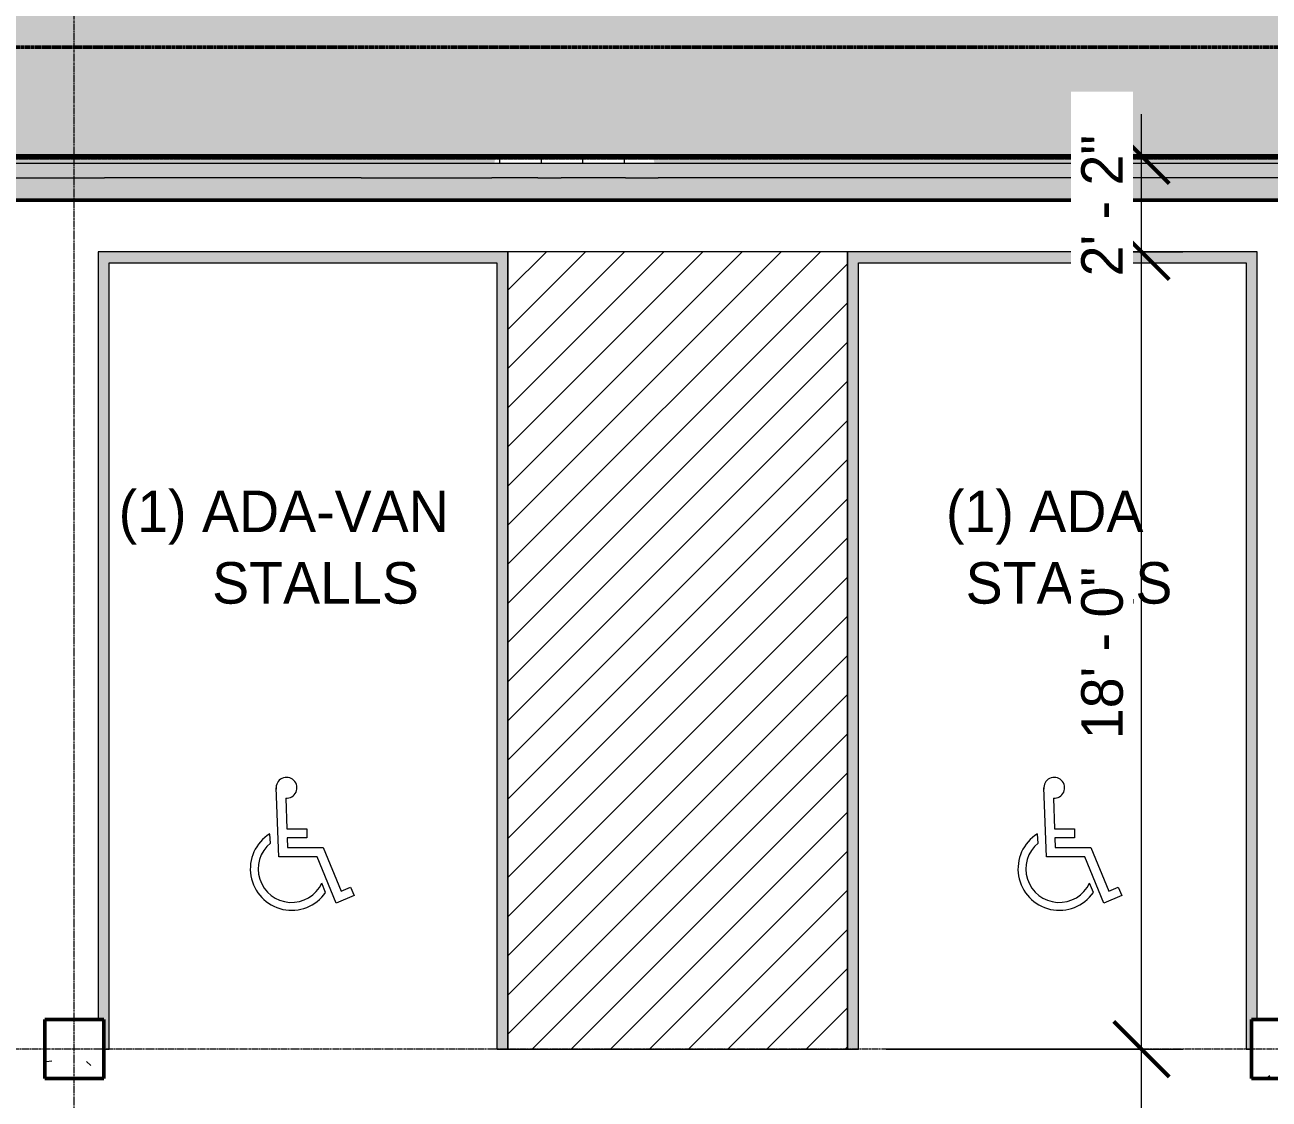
# Model space of a CAD drawing. Header units: inches. Extents: x -4294 to -464, y 9706 to 12475.
# Drawn here: x -2513.7 to -2176.6, y 11833.6 to 12124.6 of the extents above; entities that cross this region are included whole.
import ezdxf

# ---------------------------------------------------------------- set-up
doc = ezdxf.new("R2010")
doc.units = ezdxf.units.IN
doc.header["$MEASUREMENT"] = 0
for name, pattern in [('Aligning Line 1_8_', [0.25, 0.125, -0.125]), ('Dash 1_16_', [0.125, 0.0625, -0.0625]), ('Double Dash 3_8_', [1, 0.375, -0.125, 0.125, -0.125, 0.125, -0.125]), ('Grid Line 1_2_', [0.875, 0.5, -0.125, 0.125, -0.125])]:
    doc.linetypes.add(name, pattern=pattern)
for name, color, linetype, lineweight in [('0-1', 7, 'Continuous', 5), ('0-3', 7, 'Continuous', 9), ('0-4', 147, 'Aligning Line 1_8_', 9), ('A-ANNO-DIMS', 211, 'Continuous', 9), ('A-ANNO-DIMS-120', 211, 'Continuous', 9), ('A-DETL-GENF-1', 251, 'Continuous', 9), ('A-DETL-MEDM', 33, 'Continuous', 20), ('A-DETL-THIN', 151, 'Continuous', 9), ('A-GENM', 5, 'Continuous', 9), ('A-GENM-IDEN', 13, 'Continuous', 9), ('A-WALL-3', 10, 'Continuous', 13), ('A-WALL-PATT-2', 53, 'Continuous', 9), ('A-WALL-PATT-3', 8, 'Continuous', 9), ('C-PROP-LINE-1', 250, 'Double Dash 3_8_', 50), ('C-PROP-LINE-2', 91, 'Dash 1_16_', 50), ('C-TOPO', 7, 'Continuous', 9), ('C-TOPO-1', 251, 'Continuous', 9), ('S-COLS', 52, 'Continuous', 9), ('S-COLS-1', 250, 'Continuous', 50), ('S-FNDN-4', 250, 'Continuous', 50), ('S-GRID-1', 1, 'Grid Line 1_2_', 9)]:
    doc.layers.add(name, color=color, linetype=linetype, lineweight=lineweight)
doc.styles.add('Century Gothic', font='ufonts.com_century-gothic.ttf', dxfattribs={"height": 11.25})
doc.dimstyles.new('OD__1_8__Tol__', dxfattribs={"dimscale": 12, "dimtxt": 11.746893, "dimasz": 1.25, "dimexe": 0.9375, "dimexo": 0.625, "dimgap": 0.15625, "dimtad": 1, "dimdec": 3, "dimrnd": 0.125, "dimzin": 3, "dimdsep": 46, "dimlunit": 4, "dimtxsty": 'Century Gothic', "dimblk1": 'OBLIQUE', "dimblk2": 'OBLIQUE', "dimsah": 1, "dimcen": 0.09, "dimdle": 0.9375, "dimazin": 0, "dimtfac": 1, "dimtdec": 4, "dimtix": 1, "dimtmove": 0, "dimatfit": 3, "dimfxl": 1, "dimtvp": 1, "dimtfill": 1, "dimfrac": 2, "dimtolj": 1, "dimtzin": 0, "dimarcsym": 2})

# ---------------------------------------------------------------- blocks, each defined once
blk = doc.blocks.new('CTR  - Topography_rvt-1-FLOOR PLAN - BASEMENT')
at = {"layer": 'C-TOPO-1'}
h = blk.add_hatch(color=256, dxfattribs=at)
h.paths.add_polyline_path([(-619.93, 9706.21), (-583.06, 9706.21), (-583.06, 12266.59), (-1214.72, 12266.59), (-1214.72, 12206.74), (-1424.72, 12206.74), (-1424.72, 12266.59), (-1743.92, 12266.59), (-1743.92, 12141.6), (-1791.92, 12141.6), (-1791.92, 12266.59), (-2313.65, 12266.59), (-2313.65, 12189.79), (-2369.12, 12189.79), (-2369.12, 12266.59), (-2632.32, 12266.59), (-2632.32, 12189.79), (-2714.72, 12189.79), (-2714.72, 12266.59), (-2906.72, 12266.59), (-2906.72, 12189.79), (-2964.32, 12189.79), (-2964.32, 12266.59), (-3617.12, 12266.59), (-3617.12, 12189.79), (-3674.72, 12189.79), (-3674.72, 12266.59), (-4004.23, 12266.59), (-4004.23, 12110.59), (-3909.56, 12110.59), (-3909.56, 12111.19), (-3980.56, 12111.19), (-3980.56, 12112.19), (-3908.56, 12112.19), (-3908.56, 12110.59), (-3902.72, 12110.59), (-3902.72, 11833.24), (-3831.32, 11833.24), (-3831.32, 11919.52), (-3829.32, 11920.79), (-3829.32, 11926.1), (-3831.32, 11927.49), (-3831.32, 11996.3), (-3829.32, 11996.78), (-3829.32, 12077.61), (-3831.32, 12077.04), (-3831.32, 12085.31), (-3825.32, 12083.19), (-3819.32, 12083.19), (-3819.32, 12087.19), (-3605, 12087.19), (-3605.24, 12089.19), (-3590.16, 12089.19), (-3589.63, 12087.19), (-3566.81, 12087.19), (-3564.85, 12083.19), (-3387.93, 12083.19), (-3389.28, 12087.19), (-3269.67, 12087.19), (-3270.93, 12083.19), (-3162.2, 12083.19), (-3163.31, 12087.19), (-3071.62, 12087.19), (-3071.87, 12083.19), (-3067.84, 12087.19), (-2994.29, 12087.19), (-2993.7, 12089.19), (-2976.16, 12089.19), (-2976.39, 12087.19), (-2974.23, 12087.19), (-2976.86, 12083.19), (-2730.3, 12083.19), (-2729.42, 12089.19), (-2728.55, 12089.19), (-2729.13, 12087.19), (-2640.47, 12087.19), (-2640.32, 12089.19), (-2619.45, 12089.19), (-2619.19, 12087.19), (-2497.35, 12087.19), (-2492.09, 12083.19), (-2487.96, 12087.19), (-2386.48, 12087.19), (-2386.14, 12089.19), (-2343.59, 12089.19), (-2343.08, 12087.19), (-2341, 12087.19), (-2342.07, 12083.19), (-2053.04, 12083.19), (-2053.04, 12083.19), (-2051.35, 12087.19), (-626.72, 12087.19), (-626.72, 9891.19), (-1938.32, 9891.19), (-1946.74, 9895.19), (-2394.73, 9891.19), (-2638.6, 9891.19), (-2618.72, 9889.19), (-2618.72, 9807.76), (-3985.12, 9766.03), (-3984.46, 9706.21), (-626.72, 9706.21)], flags=0)
h.paths.add_polyline_path([(-4004.23, 9813.47), (-3329.12, 9834.08), (-3329.12, 9889.19), (-3406.61, 9891.19), (-3562.03, 9891.19), (-3562.26, 9889.19), (-3563.85, 9889.19), (-3563.09, 9891.19), (-3617.37, 9891.19), (-3616.45, 9889.19), (-3625.34, 9889.19), (-3628.4, 9895.19), (-3640.17, 9891.19), (-3819.32, 9891.19), (-3819.32, 9895.19), (-3825.32, 9895.19), (-3829.32, 9891.19), (-3829.32, 9897.72), (-3825.32, 9896.12), (-3825.32, 10141.88), (-3829.32, 10140.61), (-3829.32, 10142.7), (-3831.32, 10143.11), (-3831.32, 10182.55), (-3829.32, 10182.91), (-3829.32, 10185.03), (-3831.32, 10185.74), (-3831.32, 10221.02), (-3829.32, 10221.01), (-3829.32, 10393.28), (-3825.32, 10399.84), (-3829.32, 10399.21), (-3829.32, 10410.13), (-3825.32, 10408.53), (-3825.32, 10564.9), (-3829.32, 10563), (-3829.32, 10834.38), (-3831.32, 10834.05), (-3831.32, 10837.75), (-3829.32, 10838.16), (-3829.32, 10957.03), (-3831.22, 11013.11), (-4001.12, 11013.11), (-4001.12, 11011.11), (-4004.23, 11011.11), (-4004.23, 10874.59), (-3933.92, 10874.59), (-3933.92, 10816.99), (-4004.23, 10816.99), (-4004.23, 10221.79), (-3933.92, 10221.79), (-3933.92, 10164.19), (-4004.23, 10164.19), (-4004.23, 9815.13)], flags=0)
h.paths.add_polyline_path([(-3271.52, 9835.84), (-2945.12, 9845.81), (-2945.12, 9889.19), (-3271.52, 9889.19), (-3271.52, 9845.81)], flags=0)
h.paths.add_polyline_path([(-2887.52, 9847.57), (-2695.52, 9853.43), (-2695.52, 9889.19), (-2700.16, 9889.19), (-2699.99, 9891.19), (-2824.9, 9891.19), (-2887.52, 9889.19), (-2887.52, 9853.2)], flags=0)
h.paths.add_polyline_path([(-3271.52, 9889.19), (-3080.9, 9891.19), (-3368.21, 9891.19), (-3300.6, 9889.79)], flags=0)
h.paths.add_polyline_path([(-4004.23, 11059.11), (-4001.12, 11059.11), (-4001.12, 11061.11), (-3879.22, 11061.11), (-3879.22, 11299.01), (-3831.32, 11299.01), (-3831.32, 11317.25), (-3829.32, 11318.02), (-3829.32, 11323.15), (-3825.32, 11319.54), (-3830.72, 11546.59), (-4004.23, 11546.59), (-4004.23, 11431.39), (-3949.12, 11431.39), (-3949.12, 11296.99), (-4004.23, 11296.99), (-4004.23, 11061.11)], flags=0)
at = {"layer": 'C-TOPO'}
for p, q in [((-2534.91, 12083.19), (-2492.09, 12083.19)), ((-2534.91, 12083.19), (-2492.09, 12083.19)), ((-2422.58, 12083.19), (-2492.09, 12083.19)), ((-2422.58, 12083.19), (-2492.09, 12083.19)), ((-2422.58, 12083.19), (-2387.16, 12083.19)), ((-2422.58, 12083.19), (-2387.16, 12083.19)), ((-2374.71, 12083.19), (-2387.16, 12083.19)), ((-2374.71, 12083.19), (-2387.16, 12083.19)), ((-2374.71, 12083.19), (-2368.38, 12083.19)), ((-2374.71, 12083.19), (-2368.38, 12083.19)), ((-2350.94, 12083.19), (-2368.38, 12083.19)), ((-2350.94, 12083.19), (-2368.38, 12083.19)), ((-2350.94, 12083.19), (-2342.07, 12083.19)), ((-2350.94, 12083.19), (-2342.07, 12083.19)), ((-2149.39, 12083.19), (-2342.07, 12083.19)), ((-2149.39, 12083.19), (-2342.07, 12083.19))]:
    blk.add_line(p, q, dxfattribs=at)
blk = doc.blocks.new('Concrete-Rectangular-Column - ONE-V3-FLOOR PLAN - BASEMENT')
at = {"layer": 'S-COLS'}
h = blk.add_hatch(dxfattribs=at)
h.set_pattern_fill('FP_6', color=256, style=0, pattern_type=2)
h.set_pattern_definition([(50, (2173.324, -11847.19), (34.4287, -3.01202), [3.6, -39.6]), (355, (2173.324, -11847.19), (-6.6596, 36.10481), [2.88, -31.68]), (100.451, (2176.193, -11847.44), (27.76876, 33.0931), [3.06, -33.655]), (46.184, (2173.324, -11837.59), (51.22752, -7.94535), [5.4, -59.4]), (96.636, (2177.593, -11838.25), (44.86319, 46.7577), [4.589, -50.482]), (351.184, (2173.324, -11837.59), (44.86417, 46.75745), [4.32, -47.52]), (21, (2178.124, -11839.99), (28.65176, -19.325734), [3.6, -39.6]), (326, (2178.124, -11839.99), (11.67934, 34.80662), [2.88, -31.68]), (71.451, (2180.51, -11841.6), (40.33096, 15.48132), [3.06, -33.655]), (37.5, (2173.324, -11847.189), (0.583112, 15.978979), [1.584, -29.712, 1.584, -30.576, -31.8]), (37.5, (2173.324, -11847.189), (0.583112, 15.978979), [-63.456, 1.584, -30.216]), (7.5, (2173.324, -11847.189), (12.62689, 18.932107), [1.584, -16.752, 1.584, -28.992, -12.12]), (7.5, (2173.324, -11847.189), (12.62689, 18.932107), [-48.912, 1.584, -10.536]), (327.5, (2162.62, -11847.189), (25.622992, -1.082799), [1.584, -10.416, 1.584, -35.856, -49.68]), (327.5, (2162.62, -11847.189), (25.622992, -1.082799), [-49.44, 1.584, -48.096]), (317.5, (2157.82, -11847.19), (27.99243, 4.80496), [1.584, -14.016, 1.584, -23.28, -35.28]), (317.5, (2157.82, -11847.19), (27.99243, 4.80496), [-40.464, 1.584, -33.696])])
h.paths.add_polyline_path([(6.5, -8), (8, -8), (8, 8), (-8, 8), (-8, -8), (-6.5, -8)], flags=0)
at = {"layer": 'S-COLS-1'}
for p, q in [((8, 8), (-8, 8)), ((-8, 8), (-8, -8)), ((8, -8), (8, 8)), ((-8, -8), (8, -8))]:
    blk.add_line(p, q, dxfattribs=at)
blk = doc.blocks.new('Concrete-Rectangular-Column - ONE-V28-FLOOR PLAN - BASEMENT')
at = {"layer": 'S-COLS'}
h = blk.add_hatch(dxfattribs=at)
h.set_pattern_fill('FP_33', color=256, style=0, pattern_type=2)
h.set_pattern_definition([(50, (2500.324, -11847.19), (34.4287, -3.01202), [3.6, -39.6]), (355, (2500.324, -11847.19), (-6.6596, 36.10481), [2.88, -31.68]), (100.451, (2503.193, -11847.44), (27.76876, 33.0931), [3.06, -33.655]), (46.184, (2500.324, -11837.59), (51.22752, -7.94535), [5.4, -59.4]), (96.636, (2504.593, -11838.25), (44.86319, 46.7577), [4.589, -50.482]), (351.184, (2500.324, -11837.59), (44.86417, 46.75745), [4.32, -47.52]), (21, (2505.124, -11839.99), (28.65176, -19.325734), [3.6, -39.6]), (326, (2505.124, -11839.99), (11.67934, 34.80662), [2.88, -31.68]), (71.451, (2507.51, -11841.6), (40.33096, 15.48132), [3.06, -33.655]), (37.5, (2500.324, -11847.189), (0.583112, 15.978979), [1.584, -29.712, 1.584, -30.576, -31.8]), (37.5, (2500.324, -11847.189), (0.583112, 15.978979), [-63.456, 1.584, -30.216]), (7.5, (2500.324, -11847.189), (12.62689, 18.932107), [1.584, -16.752, 1.584, -28.992, -12.12]), (7.5, (2500.324, -11847.189), (12.62689, 18.932107), [-48.912, 1.584, -10.536]), (327.5, (2489.62, -11847.189), (25.622992, -1.082799), [1.584, -10.416, 1.584, -35.856, -49.68]), (327.5, (2489.62, -11847.189), (25.622992, -1.082799), [-49.44, 1.584, -48.096]), (317.5, (2484.82, -11847.19), (27.99243, 4.80496), [1.584, -14.016, 1.584, -23.28, -35.28]), (317.5, (2484.82, -11847.19), (27.99243, 4.80496), [-40.464, 1.584, -33.696])])
h.paths.add_polyline_path([(-8, -8), (8, -8), (8, 8), (-8, 8), (-8, -1.05)], flags=0)
at = {"layer": 'S-COLS-1'}
for p, q in [((8, 8), (-8, 8)), ((-8, 8), (-8, -8)), ((8, -8), (8, 8)), ((-8, -8), (8, -8))]:
    blk.add_line(p, q, dxfattribs=at)
blk = doc.blocks.new('Family - ___-1878392-FLOOR PLAN - BASEMENT')
at = {"layer": 'C-PROP-LINE-1'}
blk.add_line((-3833.41, 12088.69), (-613.69, 12088.69), dxfattribs=at)
blk = doc.blocks.new('CTR - 1st Phase - Shell_rvt-1-FLOOR PLAN - BASEMENT')
at = {"layer": 'A-WALL-PATT-2'}
h = blk.add_hatch(dxfattribs=at)
h.set_pattern_fill('FP_31', color=256, style=0, pattern_type=2)
h.set_pattern_definition([(0, (0, 0), (0, 11.25), []), (90, (0, 0), (-11.25, 7e-16), [])])
h.paths.add_polyline_path([(-2619.19, 12087.19), (-2619.45, 12089.19), (-2640.32, 12089.19), (-2640.47, 12087.19), (-2632.32, 12087.19)], flags=0)
h.paths.add_polyline_path([(-3604.53, 12087.19), (-3589.63, 12087.19), (-3590.16, 12089.19), (-3605.24, 12089.19), (-3605, 12087.19)], flags=0)
h.paths.add_polyline_path([(-2994.29, 12087.19), (-2976.39, 12087.19), (-2976.16, 12089.19), (-2993.7, 12089.19), (-2993.96, 12088.31)], flags=0)
h.paths.add_polyline_path([(-2729.13, 12087.19), (-2728.55, 12089.19), (-2729.42, 12089.19), (-2729.71, 12087.19)], flags=0)
h.paths.add_polyline_path([(-2347.19, 12087.19), (-2343.08, 12087.19), (-2343.59, 12089.19), (-2386.14, 12089.19), (-2386.48, 12087.19), (-2369.12, 12087.19)], flags=0)
at = {"layer": 'A-WALL-PATT-3'}
h = blk.add_hatch(dxfattribs=at)
h.set_pattern_fill('FP_1', color=256, style=0, pattern_type=2)
h.set_pattern_definition([(50, (0, 0), (34.4287, -3.01202), [3.6, -39.6]), (355, (0, 0), (-6.6596, 36.10481), [2.88, -31.68]), (100.451, (2.87, -0.25), (27.76876, 33.0931), [3.06, -33.655]), (46.184, (0, 9.6), (51.22752, -7.94535), [5.4, -59.4]), (96.636, (4.27, 8.94), (44.86319, 46.7577), [4.589, -50.482]), (351.184, (0, 9.6), (44.86417, 46.75745), [4.32, -47.52]), (21, (4.8, 7.2), (28.65176, -19.325734), [3.6, -39.6]), (326, (4.8, 7.2), (11.67934, 34.80662), [2.88, -31.68]), (71.451, (7.188, 5.59), (40.33096, 15.48132), [3.06, -33.655]), (37.5, (0, 0), (0.583112, 15.978979), [1.584, -29.712, 1.584, -30.576, -31.8]), (37.5, (0, 0), (0.583112, 15.978979), [-63.456, 1.584, -30.216]), (7.5, (0, 0), (12.62689, 18.932107), [1.584, -16.752, 1.584, -28.992, -12.12]), (7.5, (0, 0), (12.62689, 18.932107), [-48.912, 1.584, -10.536]), (327.5, (-10.704, 0), (25.622992, -1.082799), [1.584, -10.416, 1.584, -35.856, -49.68]), (327.5, (-10.704, 0), (25.622992, -1.082799), [-49.44, 1.584, -48.096]), (317.5, (-15.504, 0), (27.99243, 4.80496), [1.584, -14.016, 1.584, -23.28, -35.28]), (317.5, (-15.504, 0), (27.99243, 4.80496), [-40.464, 1.584, -33.696])])
h.paths.add_polyline_path([(-2048.36, 12077.19), (-1943.32, 12077.19), (-1933.32, 12087.19), (-2051.35, 12087.19), (-2053.04, 12083.19), (-2342.07, 12083.19), (-2341, 12087.19), (-2487.96, 12087.19), (-2492.09, 12083.19), (-2497.35, 12087.19), (-2729.71, 12087.19), (-2730.3, 12083.19), (-2976.86, 12083.19), (-2974.23, 12087.19), (-3067.84, 12087.19), (-3071.87, 12083.21), (-3071.62, 12087.19), (-3163.31, 12087.19), (-3162.2, 12083.19), (-3270.93, 12083.19), (-3269.67, 12087.19), (-3389.28, 12087.19), (-3387.93, 12083.19), (-3564.85, 12083.19), (-3566.81, 12087.19), (-3819.32, 12087.19), (-3819.32, 12077.19), (-2050.93, 12077.19)], flags=0)
at = {"layer": 'A-WALL-3'}
blk.add_line((-3819.32, 12087.19), (-1933.32, 12087.19), dxfattribs=at)
at = {"layer": 'S-FNDN-4'}
for p, q in [((-1931.32, 12089.19), (-3819.32, 12089.19)), ((-3819.32, 12077.19), (-1943.32, 12077.19))]:
    blk.add_line(p, q, dxfattribs=at)
at = {"layer": 'S-GRID-1'}
for p, q in [((-2500.32, 9836.18), (-2500.32, 12413.74)), ((-464.45, 11847.19), (-4232.19, 11847.19))]:
    blk.add_line(p, q, dxfattribs=at)
at = {"layer": '0-3'}
for name, p in [('Concrete-Rectangular-Column - ONE-V28-FLOOR PLAN - BASEMENT', (-2500.32, 11847.19)), ('Concrete-Rectangular-Column - ONE-V3-FLOOR PLAN - BASEMENT', (-2173.32, 11847.19))]:
    blk.add_blockref(name, p, dxfattribs=at)
at = {"layer": '0-4'}
blk.add_blockref('Family - ___-1878392-FLOOR PLAN - BASEMENT', (0, 0), dxfattribs=at)
blk = doc.blocks.new('Parking_Stall_Multiple - ADA-1919661-FLOOR PLAN - BASEMENT')
at = {"layer": 'A-GENM'}
blk.add_hatch(color=256, dxfattribs=at).paths.add_polyline_path([(216, 108), (216, 109.5), (208, 109.5), (208, 111), (0, 111), (0, 0), (216, 0), (216, 3), (3, 3), (3, 108), (81.68, 108)], flags=0)
for p, q in [((208, 111), (0, 111)), ((0, 111), (0, 0)), ((3, 3), (3, 108)), ((3, 108), (216, 108)), ((216, 108), (216, 109.5)), ((216, 3), (3, 3)), ((216, 0), (216, 3)), ((0, 0), (216, 0))]:
    blk.add_line(p, q, dxfattribs=at)
blk = doc.blocks.new('Parking_Stall_Multiple - ADA-VAN-2088509-FLOOR PLAN - BASEMENT')
at = {"layer": 'A-GENM'}
blk.add_hatch(color=256, dxfattribs=at).paths.add_polyline_path([(216, 111), (0, 111), (0, 0), (208, 0), (208, 1.5), (216, 1.5), (216, 3), (3, 3), (3, 108), (216, 108)], flags=0)
for p, q in [((216, 111), (0, 111)), ((0, 111), (0, 0)), ((3, 3), (3, 108)), ((3, 108), (216, 108)), ((216, 108), (216, 111)), ((216, 3), (3, 3)), ((216, 1.5), (216, 3)), ((0, 0), (208, 0))]:
    blk.add_line(p, q, dxfattribs=at)
blk = doc.blocks.new('Family - ___-1870007-FLOOR PLAN - BASEMENT')
at = {"layer": 'C-PROP-LINE-2'}
blk.add_line((-2067.92, 12118.59), (-2522.72, 12118.59), dxfattribs=at)
blk = doc.blocks.new('Family - ___-1870574-FLOOR PLAN - BASEMENT')
at = {"layer": 'C-PROP-LINE-2'}
blk.add_line((-2098.26, 12088.59), (-3831.16, 12088.59), dxfattribs=at)
blk = doc.blocks.new('DIMBLOCK34-FLOOR PLAN - BASEMENT')
at = {"layer": 'A-ANNO-DIMS-120', "lineweight": 50}
for p, q in [((-2211.18, 11847.19), (-2218.68, 11854.69)), ((-2211.18, 11847.19), (-2203.68, 11839.69)), ((-2211.18, 11571.19), (-2218.68, 11578.69)), ((-2211.18, 11571.19), (-2203.68, 11563.69))]:
    blk.add_line(p, q, dxfattribs=at)
at = {"layer": 'A-ANNO-DIMS-120'}
for p, q in [((-2280.32, 11847.19), (-2199.93, 11847.19)), ((-2211.18, 11847.19), (-2280.32, 11847.19)), ((-2211.18, 11571.19), (-2211.18, 11847.19)), ((-2190.32, 11571.19), (-2222.43, 11571.19)), ((-2211.18, 11571.19), (-2190.32, 11571.19))]:
    blk.add_line(p, q, dxfattribs=at)
at = {"layer": 'A-ANNO-DIMS-120', "color": 0, "insert": (-2227.47, 11685.14), "char_height": 11.25, "width": 57.7276, "attachment_point": 1, "rotation": 90, "line_spacing_factor": 0.984502, "style": 'Century Gothic', "bg_fill": 3, "box_fill_scale": 1.25, "bg_fill_color": 256, "bg_fill_true_color": 13158600, "bg_fill_transparency": 0}
blk.add_mtext('23\' - 0"', dxfattribs=at)
blk = doc.blocks.new('_Oblique')
at = {"color": 0, "linetype": 'ByBlock', "lineweight": -2}
blk.add_line((-0.5, -0.5), (0.5, 0.5), dxfattribs=at)
blk = doc.blocks.new('DIMBLOCK35-FLOOR PLAN - BASEMENT')
at = {"layer": 'A-ANNO-DIMS-120', "lineweight": 50}
for p, q in [((-2211.18, 12063.19), (-2218.68, 12070.69)), ((-2211.18, 12063.19), (-2203.68, 12055.69)), ((-2211.18, 11847.19), (-2218.68, 11854.69)), ((-2211.18, 11847.19), (-2203.68, 11839.69))]:
    blk.add_line(p, q, dxfattribs=at)
at = {"layer": 'A-ANNO-DIMS-120'}
for p, q in [((-2214.28, 12063.19), (-2199.93, 12063.19)), ((-2211.18, 12063.19), (-2214.28, 12063.19)), ((-2211.18, 11847.19), (-2211.18, 12063.19)), ((-2280.32, 11847.19), (-2199.93, 11847.19)), ((-2211.18, 11847.19), (-2280.32, 11847.19))]:
    blk.add_line(p, q, dxfattribs=at)
at = {"layer": 'A-ANNO-DIMS-120', "color": 0, "insert": (-2227.47, 11931.14), "char_height": 11.25, "width": 57.7276, "attachment_point": 1, "rotation": 90, "line_spacing_factor": 0.984502, "style": 'Century Gothic', "bg_fill": 3, "box_fill_scale": 1.25, "bg_fill_color": 256, "bg_fill_true_color": 13158600, "bg_fill_transparency": 0}
blk.add_mtext('18\' - 0"', dxfattribs=at)
blk = doc.blocks.new('DIMBLOCK36-FLOOR PLAN - BASEMENT')
at = {"layer": 'A-ANNO-DIMS-120'}
for p, q in [((-2211.18, 12063.19), (-2211.18, 12100.44)), ((-2214.28, 12089.19), (-2199.93, 12089.19)), ((-2211.18, 12089.19), (-2214.28, 12089.19)), ((-2214.28, 12063.19), (-2199.93, 12063.19)), ((-2211.18, 12063.19), (-2214.28, 12063.19))]:
    blk.add_line(p, q, dxfattribs=at)
at = {"layer": 'A-ANNO-DIMS-120', "lineweight": 50}
for p, q in [((-2211.18, 12089.19), (-2218.68, 12096.69)), ((-2211.18, 12089.19), (-2203.68, 12081.69)), ((-2211.18, 12063.19), (-2218.68, 12070.69)), ((-2211.18, 12063.19), (-2203.68, 12055.69))]:
    blk.add_line(p, q, dxfattribs=at)
at = {"layer": 'A-ANNO-DIMS-120', "color": 0, "insert": (-2227.47, 12056.52), "char_height": 11.25, "width": 47.2113, "attachment_point": 1, "rotation": 90, "line_spacing_factor": 0.984502, "style": 'Century Gothic', "bg_fill": 3, "box_fill_scale": 1.25, "bg_fill_color": 256, "bg_fill_true_color": 13158600, "bg_fill_transparency": 0}
blk.add_mtext('2\' - 2"', dxfattribs=at)

msp = doc.modelspace()

# ---------------------------------------------------------------- hatches: boundary and pattern name
at = {"layer": 'A-DETL-GENF-1'}
h = msp.add_hatch(dxfattribs=at)
h.set_pattern_fill('FP_36', color=256, style=0, pattern_type=2)
h.set_pattern_definition([(45, (0, 0), (-5.303301, 5.303301), [])])
h.paths.add_polyline_path([(-2347.1861, 11847.1894), (-2290.8237, 11847.1894), (-2290.8237, 12063.1894), (-2382.8237, 12063.1894), (-2382.8237, 11847.1894)], flags=0)

# ---------------------------------------------------------------- linework, layer by layer
at = {"layer": 'A-DETL-MEDM'}
for p, q in [((-2444.8972, 11899.3052), (-2445.621, 11917.9339)), ((-2236.8972, 11899.3052), (-2237.621, 11917.9339)), ((-2443.0237, 11915.1548), (-2442.7333, 11906.893)), ((-2235.0237, 11915.1548), (-2234.7333, 11906.893)), ((-2442.7333, 11906.893), (-2437.3154, 11906.893)), ((-2437.3154, 11906.893), (-2437.3154, 11904.4056)), ((-2234.7333, 11906.893), (-2229.3154, 11906.893)), ((-2229.3154, 11906.893), (-2229.3154, 11904.4056)), ((-2447.1557, 11902.9963), (-2447.3115, 11905.4195)), ((-2437.3154, 11904.4056), (-2442.6367, 11904.4056)), ((-2442.6367, 11904.4056), (-2442.5046, 11901.7926)), ((-2239.1557, 11902.9963), (-2239.3115, 11905.4195)), ((-2229.3154, 11904.4056), (-2234.6367, 11904.4056)), ((-2234.6367, 11904.4056), (-2234.5046, 11901.7926)), ((-2442.5046, 11901.7926), (-2432.852, 11901.7926)), ((-2432.852, 11901.7926), (-2428.0263, 11890.0147)), ((-2234.5046, 11901.7926), (-2224.852, 11901.7926)), ((-2224.852, 11901.7926), (-2220.0263, 11890.0147)), ((-2434.521, 11899.3052), (-2444.8972, 11899.3052)), ((-2429.3842, 11886.7682), (-2434.521, 11899.3052)), ((-2226.521, 11899.3052), (-2236.8972, 11899.3052)), ((-2221.3842, 11886.7682), (-2226.521, 11899.3052)), ((-2432.1966, 11889.6357), (-2433.2125, 11892.1353)), ((-2428.0263, 11890.0147), (-2425.4491, 11891.073)), ((-2425.4491, 11891.073), (-2424.5042, 11888.772)), ((-2224.1966, 11889.6357), (-2225.2125, 11892.1353)), ((-2220.0263, 11890.0147), (-2217.4491, 11891.073)), ((-2217.4491, 11891.073), (-2216.5042, 11888.772)), ((-2424.5042, 11888.772), (-2429.3842, 11886.7682)), ((-2216.5042, 11888.772), (-2221.3842, 11886.7682))]:
    msp.add_line(p, q, dxfattribs=at)
for centre, radius, start, end in [((-2442.7886, 11917.9671), 2.8221, 265.222135, 186.533063), ((-2234.7886, 11917.9671), 2.8221, 265.222135, 186.533063), ((-2441.4169, 11895.9832), 11.1939, 121.767203, 325.455317), ((-2233.4169, 11895.9832), 11.1939, 121.767203, 325.455317), ((-2441.4169, 11895.9832), 9.0619, 129.293273, 334.873567), ((-2233.4169, 11895.9832), 9.0619, 129.293273, 334.873567)]:
    msp.add_arc(centre, radius, start, end, dxfattribs=at)
at = {"layer": 'A-DETL-THIN'}
for p, q in [((-2290.8237, 12063.1894), (-2382.8237, 12063.1894)), ((-2382.8237, 12063.1894), (-2382.8237, 11847.1894)), ((-2290.8237, 11847.1894), (-2290.8237, 12063.1894)), ((-2382.8237, 11847.1894), (-2290.8237, 11847.1894))]:
    msp.add_line(p, q, dxfattribs=at)

# ---------------------------------------------------------------- block references
at = {"layer": '0-1'}
for name in ['CTR - 1st Phase - Shell_rvt-1-FLOOR PLAN - BASEMENT', 'CTR  - Topography_rvt-1-FLOOR PLAN - BASEMENT']:
    msp.add_blockref(name, (0, 0), dxfattribs=at)
at = {"layer": 'A-GENM', "rotation": 269.9999999999978}
for name, p in [('Parking_Stall_Multiple - ADA-VAN-2088509-FLOOR PLAN - BASEMENT', (-2493.8237, 12063.1894)), ('Parking_Stall_Multiple - ADA-1919661-FLOOR PLAN - BASEMENT', (-2290.8237, 12063.1894))]:
    msp.add_blockref(name, p, dxfattribs=at)
at = {"layer": 'C-PROP-LINE-2'}
for name in ['Family - ___-1870007-FLOOR PLAN - BASEMENT', 'Family - ___-1870574-FLOOR PLAN - BASEMENT']:
    msp.add_blockref(name, (0, 0), dxfattribs=at)

# ---------------------------------------------------------------- texts
at = {"layer": 'A-GENM-IDEN', "char_height": 11.25, "attachment_point": 1, "style": 'Century Gothic'}
for s, insert, width in [('(1) ADA-VAN', (-2488.264, 11998.4854), 120.82125), ('(1) ADA', (-2264.1144, 11998.4854), 71.9625), ('STALLS', (-2462.9515, 11979.1104), 59.46375), ('STALLS', (-2258.8019, 11979.1104), 59.46375)]:
    msp.add_mtext(s, dxfattribs=dict(at, insert=insert, width=width))

# ---------------------------------------------------------------- next in the draw order: dimensions: what is measured, and where the dimension line sits
at = {"layer": 'A-ANNO-DIMS'}
dim = msp.add_linear_dim(base=(-2211.1757, 11847.1894), p1=(-2182.8198, 11571.1894), p2=(-2287.8237, 11847.1894), angle=90, dimstyle='OD__1_8__Tol__', override={"dimpost": '<>', "dimfxl": 295.299543}, dxfattribs=at)
dim.commit()
dim.dimension.update_dxf_attribs({"geometry": 'DIMBLOCK34-FLOOR PLAN - BASEMENT', "text_midpoint": (-2218.9587, 11709.1894)})

# ---------------------------------------------------------------- next in the draw order: dimensions: what is measured, and where the dimension line sits
dim = msp.add_linear_dim(base=(-2211.1757, 12063.1894), p1=(-2287.8237, 11847.1894), p2=(-2221.7823, 12063.1894), angle=90, dimstyle='OD__1_8__Tol__', override={"dimpost": '<>', "dimfxl": 225.870465}, dxfattribs=at)
dim.commit()
dim.dimension.update_dxf_attribs({"geometry": 'DIMBLOCK35-FLOOR PLAN - BASEMENT', "text_midpoint": (-2218.9587, 11955.1894)})

# ---------------------------------------------------------------- next in the draw order: dimensions: what is measured, and where the dimension line sits
dim = msp.add_linear_dim(base=(-2211.1757, 12089.1894), p1=(-2221.7823, 12063.1894), p2=(-2221.7823, 12089.1894), angle=90, dimstyle='OD__1_8__Tol__', override={"dimpost": '<>', "dimfxl": 26}, dxfattribs=at)
dim.commit()
dim.dimension.update_dxf_attribs({"geometry": 'DIMBLOCK36-FLOOR PLAN - BASEMENT', "text_midpoint": (-2218.8172, 12076.1894)})

doc.saveas('drawing.dxf')
